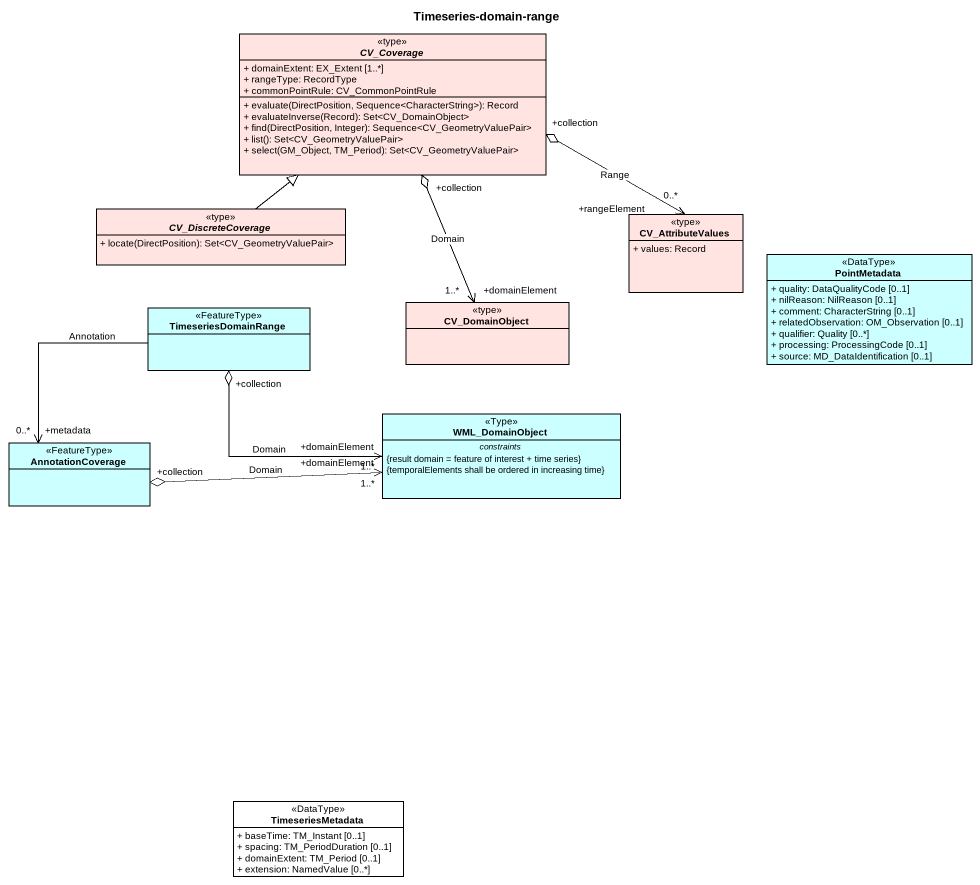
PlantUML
@startuml
title Timeseries-domain-range
hide circle
hide empty members
skinparam classAttributeIconSize 0
abstract class CV_Coverage <<type>> #FFE4E1 {
  + domainExtent: EX_Extent [1..*]
  + rangeType: RecordType
  + commonPointRule: CV_CommonPointRule
  + evaluate(DirectPosition, Sequence<CharacterString>): Record
  + evaluateInverse(Record): Set<CV_DomainObject>
  + find(DirectPosition, Integer): Sequence<CV_GeometryValuePair>
  + list(): Set<CV_GeometryValuePair>
  + select(GM_Object, TM_Period): Set<CV_GeometryValuePair>
}
abstract class CV_DiscreteCoverage <<type>> #FFE4E1 {
  + locate(DirectPosition): Set<CV_GeometryValuePair>
}
class CV_AttributeValues <<type>> #FFE4E1 {
  + values: Record
}
class PointMetadata <<DataType>> #CCFFFF {
  + quality: DataQualityCode [0..1]
  + nilReason: NilReason [0..1]
  + comment: CharacterString [0..1]
  + relatedObservation: OM_Observation [0..1]
  + qualifier: Quality [0..*]
  + processing: ProcessingCode [0..1]
  + source: MD_DataIdentification [0..1]
}
class TimeseriesDomainRange <<FeatureType>> #CCFFFF
class CV_DomainObject <<type>> #FFE4E1
class WML_DomainObject <<Type>> #CCFFFF {
  -- constraints --
  {result domain = feature of interest + time series}
  {temporalElements shall be ordered in increasing time}
}
class AnnotationCoverage <<FeatureType>> #CCFFFF
class TimeseriesMetadata <<DataType>> {
  + baseTime: TM_Instant [0..1]
  + spacing: TM_PeriodDuration [0..1]
  + domainExtent: TM_Period [0..1]
  + extension: NamedValue [0..*]
}
CV_DiscreteCoverage -up-|> CV_Coverage
CV_AttributeValues "+rangeElement\n0..*" <-left-o "+collection" CV_Coverage : Range
TimeseriesDomainRange "+collection" o-right-> "+domainElement\n1..*" WML_DomainObject : Domain
TimeseriesDomainRange --> "+metadata\n0..*" AnnotationCoverage : Annotation
CV_DomainObject "+domainElement\n1..*" <-up-o "+collection" CV_Coverage : Domain
AnnotationCoverage "+collection" o-right-> "+domainElement\n1..*" WML_DomainObject : Domain
@enduml
